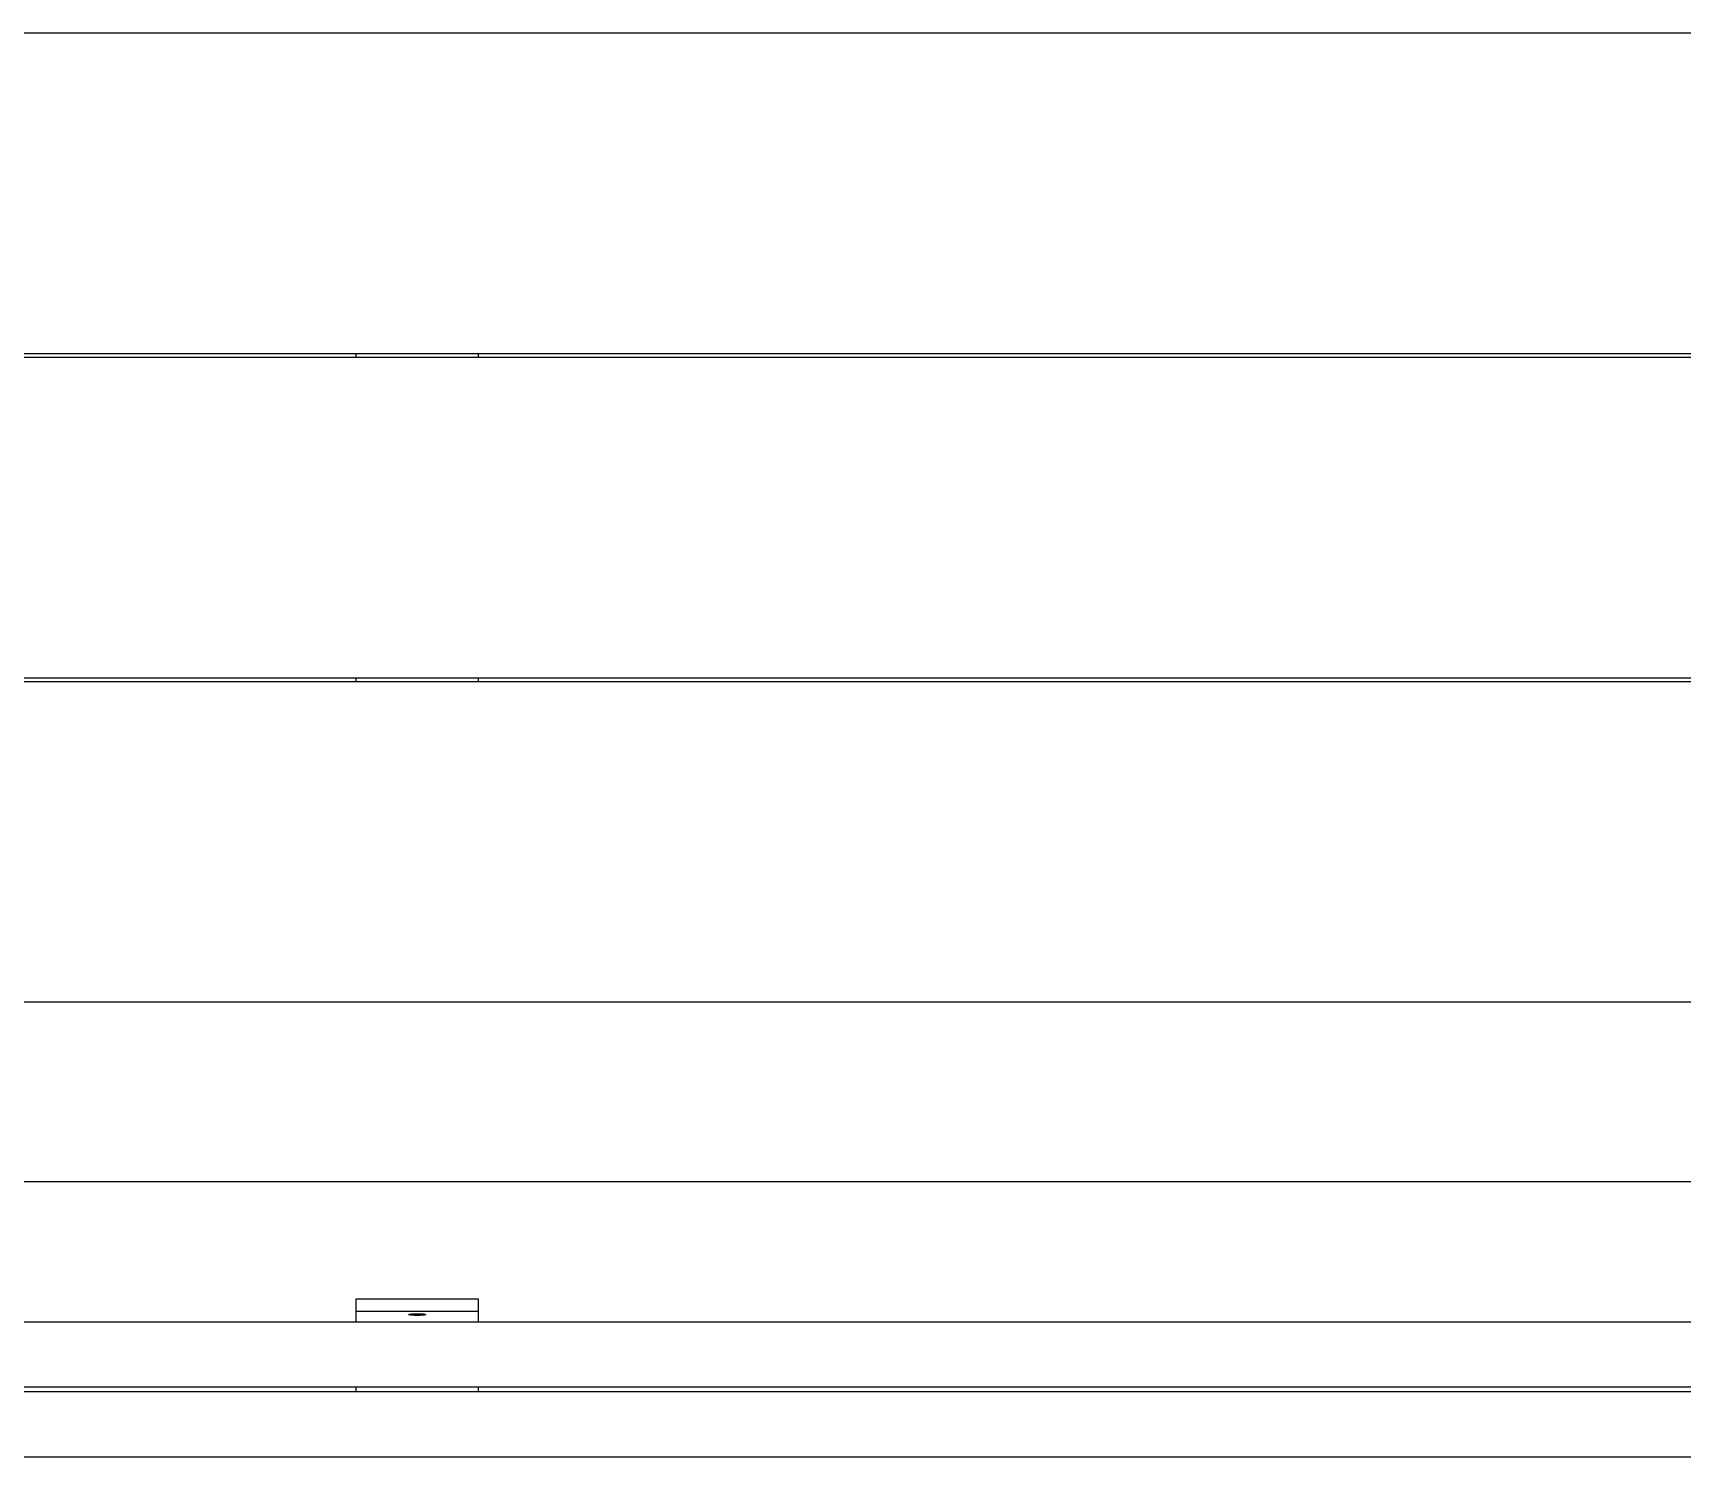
# Model space of a CAD drawing. Header units: millimetres. Extents: x -2163 to 4354, y -841 to 3711.
# Drawn here: x -534 to 5, y 2768 to 3232 of the extents above; entities that cross this region are included whole.
import ezdxf

# ---------------------------------------------------------------- set-up
doc = ezdxf.new("R2010")
doc.units = ezdxf.units.MM
doc.header["$MEASUREMENT"] = 0
doc.layers.add('Utwórz2D linie widoczne', color=7, linetype='Continuous', true_color=0x000000)

msp = doc.modelspace()

# ---------------------------------------------------------------- linework, layer by layer
at = {"layer": 'Utwórz2D linie widoczne'}
for p, q in [((-1304.17, 3232.19), (487.83, 3232.19)), ((487.83, 3127.49), (-1304.17, 3127.49)), ((-428.17, 3127.49), (-428.17, 3126.41)), ((-388.17, 3126.41), (-388.17, 3127.49)), ((-1304.17, 3126.41), (487.83, 3126.41)), ((487.83, 3021.71), (-1304.17, 3021.71)), ((-1304.17, 3020.64), (487.83, 3020.64)), ((-428.17, 3021.71), (-428.17, 3020.64)), ((-388.17, 3020.64), (-388.17, 3021.71)), ((487.83, 2915.94), (-1304.17, 2915.94)), ((-1304.17, 2857.51), (487.83, 2857.51)), ((-428.17, 2819.07), (-428.17, 2815.09)), ((-388.17, 2819.07), (-428.17, 2819.07)), ((-428.17, 2815.09), (-428.17, 2811.7)), ((-388.17, 2815.09), (-428.17, 2815.09)), ((-388.17, 2815.09), (-388.17, 2819.07)), ((-388.17, 2811.7), (-388.17, 2815.09)), ((-1310.75, 2811.7), (492.88, 2811.7)), ((-410.87, 2814.07), (-410.87, 2814.08)), ((-410.87, 2814.08), (-410.86, 2814.08)), ((-410.87, 2814.06), (-410.87, 2814.07)), ((-410.87, 2814.07), (-410.87, 2814.07)), ((-410.87, 2814.07), (-410.87, 2814.07)), ((-410.87, 2814.07), (-410.87, 2814.07)), ((-410.87, 2814.07), (-410.87, 2814.07)), ((-410.87, 2814.07), (-410.87, 2814.07)), ((-410.87, 2814.07), (-410.87, 2814.07)), ((-410.87, 2814.06), (-410.87, 2814.06)), ((-410.87, 2814.06), (-410.87, 2814.06)), ((-410.87, 2814.06), (-410.87, 2814.06)), ((-410.87, 2814.05), (-410.87, 2814.06)), ((-410.87, 2814.06), (-410.87, 2814.06)), ((-410.87, 2814.06), (-410.87, 2814.06)), ((-410.87, 2814.04), (-410.87, 2814.05)), ((-410.87, 2814.05), (-410.87, 2814.05)), ((-410.87, 2814.05), (-410.87, 2814.05)), ((-410.87, 2814.05), (-410.87, 2814.05)), ((-410.87, 2814.05), (-410.87, 2814.05)), ((-410.87, 2814.05), (-410.87, 2814.05)), ((-410.87, 2814.05), (-410.87, 2814.05)), ((-410.86, 2814.04), (-410.87, 2814.04)), ((-410.87, 2814.04), (-410.87, 2814.04)), ((-410.86, 2814.08), (-410.86, 2814.09)), ((-410.86, 2814.09), (-410.86, 2814.09)), ((-410.86, 2814.09), (-410.86, 2814.09)), ((-410.86, 2814.09), (-410.85, 2814.09)), ((-410.86, 2814.08), (-410.86, 2814.08)), ((-410.86, 2814.08), (-410.86, 2814.08)), ((-410.86, 2814.08), (-410.86, 2814.08)), ((-410.86, 2814.08), (-410.86, 2814.08)), ((-410.86, 2814.03), (-410.86, 2814.04)), ((-410.86, 2814.04), (-410.86, 2814.04)), ((-410.86, 2814.04), (-410.86, 2814.04)), ((-410.86, 2814.04), (-410.86, 2814.04)), ((-410.85, 2814.03), (-410.86, 2814.03)), ((-410.86, 2814.03), (-410.86, 2814.03)), ((-410.86, 2814.03), (-410.86, 2814.03)), ((-410.86, 2814.03), (-410.86, 2814.03)), ((-410.85, 2814.09), (-410.85, 2814.1)), ((-410.85, 2814.1), (-410.85, 2814.1)), ((-410.85, 2814.1), (-410.84, 2814.1)), ((-410.85, 2814.09), (-410.85, 2814.09)), ((-410.85, 2814.09), (-410.85, 2814.09)), ((-410.85, 2814.02), (-410.85, 2814.03)), ((-410.85, 2814.03), (-410.85, 2814.03)), ((-410.84, 2814.02), (-410.85, 2814.02)), ((-410.85, 2814.02), (-410.85, 2814.02)), ((-410.85, 2814.02), (-410.85, 2814.02)), ((-410.84, 2814.1), (-410.83, 2814.11)), ((-410.84, 2814.1), (-410.84, 2814.1)), ((-410.84, 2814.1), (-410.84, 2814.1)), ((-410.84, 2814.1), (-410.84, 2814.1)), ((-410.84, 2814.01), (-410.84, 2814.02)), ((-410.84, 2814.02), (-410.84, 2814.02)), ((-410.84, 2814.02), (-410.84, 2814.02)), ((-410.83, 2814.01), (-410.84, 2814.01)), ((-410.83, 2814.11), (-410.83, 2814.11)), ((-410.83, 2814.11), (-410.82, 2814.11)), ((-410.82, 2814.01), (-410.83, 2814.01)), ((-410.83, 2814.01), (-410.83, 2814.01)), ((-410.82, 2814.11), (-410.81, 2814.12)), ((-410.81, 2814), (-410.82, 2814.01)), ((-410.81, 2814.12), (-410.81, 2814.12)), ((-410.81, 2814.12), (-410.8, 2814.12)), ((-410.8, 2814), (-410.81, 2814)), ((-410.81, 2814), (-410.81, 2814)), ((-410.8, 2814.12), (-410.79, 2814.13)), ((-410.79, 2813.99), (-410.8, 2814)), ((-410.79, 2814.13), (-410.78, 2814.13)), ((-410.78, 2813.99), (-410.79, 2813.99)), ((-410.78, 2814.13), (-410.77, 2814.14)), ((-410.77, 2813.98), (-410.78, 2813.99)), ((-410.77, 2814.14), (-410.75, 2814.14)), ((-410.75, 2813.98), (-410.77, 2813.98)), ((-410.75, 2814.14), (-410.73, 2814.15)), ((-410.73, 2813.97), (-410.75, 2813.98)), ((-410.73, 2814.15), (-410.71, 2814.16)), ((-410.71, 2813.96), (-410.73, 2813.97)), ((-410.71, 2814.16), (-410.68, 2814.16)), ((-410.68, 2813.96), (-410.71, 2813.96)), ((-410.68, 2814.16), (-410.63, 2814.17)), ((-410.63, 2813.94), (-410.68, 2813.96)), ((-410.63, 2814.17), (-410.57, 2814.19)), ((-410.57, 2813.93), (-410.63, 2813.94)), ((-410.57, 2814.19), (-410.5, 2814.2)), ((-410.5, 2813.92), (-410.57, 2813.93)), ((-410.5, 2814.2), (-410.43, 2814.21)), ((-410.43, 2813.91), (-410.5, 2813.92)), ((-410.43, 2814.21), (-410.27, 2814.24)), ((-410.27, 2813.88), (-410.43, 2813.91)), ((-410.27, 2814.24), (-410.08, 2814.26)), ((-410.08, 2813.86), (-410.27, 2813.88)), ((-410.08, 2814.26), (-409.87, 2814.28)), ((-409.87, 2813.84), (-410.08, 2813.86)), ((-409.87, 2814.28), (-409.65, 2814.29)), ((-409.65, 2813.83), (-409.87, 2813.84)), ((-409.65, 2814.29), (-409.16, 2814.32)), ((-409.16, 2813.8), (-409.65, 2813.83)), ((-409.16, 2814.32), (-408.66, 2814.33)), ((-408.66, 2813.78), (-409.16, 2813.8)), ((-408.66, 2814.33), (-408.17, 2814.34)), ((-408.17, 2813.78), (-408.66, 2813.78)), ((-408.17, 2814.34), (-407.68, 2814.33)), ((-407.68, 2813.78), (-408.17, 2813.78)), ((-407.68, 2814.33), (-407.18, 2814.32)), ((-407.18, 2813.8), (-407.68, 2813.78)), ((-407.18, 2814.32), (-406.69, 2814.29)), ((-406.69, 2813.83), (-407.18, 2813.8)), ((-406.69, 2814.29), (-406.47, 2814.28)), ((-406.47, 2813.84), (-406.69, 2813.83)), ((-406.47, 2814.28), (-406.26, 2814.26)), ((-406.26, 2813.86), (-406.47, 2813.84)), ((-406.26, 2814.26), (-406.07, 2814.24)), ((-406.07, 2813.88), (-406.26, 2813.86)), ((-406.07, 2814.24), (-405.91, 2814.21)), ((-405.91, 2813.91), (-406.07, 2813.88)), ((-405.91, 2814.21), (-405.84, 2814.2)), ((-405.84, 2813.92), (-405.91, 2813.91)), ((-405.84, 2814.2), (-405.77, 2814.19)), ((-405.77, 2813.93), (-405.84, 2813.92)), ((-405.77, 2814.19), (-405.71, 2814.17)), ((-405.71, 2813.94), (-405.77, 2813.93)), ((-405.71, 2814.17), (-405.66, 2814.16)), ((-405.66, 2813.96), (-405.71, 2813.94)), ((-405.66, 2814.16), (-405.64, 2814.16)), ((-405.64, 2813.96), (-405.66, 2813.96)), ((-405.64, 2814.16), (-405.61, 2814.15)), ((-405.61, 2813.97), (-405.64, 2813.96)), ((-405.61, 2814.15), (-405.59, 2814.14)), ((-405.59, 2813.98), (-405.61, 2813.97)), ((-405.59, 2814.14), (-405.58, 2814.14)), ((-405.58, 2813.98), (-405.59, 2813.98)), ((-405.58, 2814.14), (-405.56, 2814.13)), ((-405.56, 2813.99), (-405.58, 2813.98)), ((-405.56, 2814.13), (-405.55, 2814.13)), ((-405.55, 2813.99), (-405.56, 2813.99)), ((-405.55, 2814.13), (-405.54, 2814.12)), ((-405.54, 2814), (-405.55, 2813.99)), ((-405.54, 2814.12), (-405.54, 2814.12)), ((-405.54, 2814.12), (-405.53, 2814.12)), ((-405.53, 2814), (-405.54, 2814)), ((-405.54, 2814), (-405.54, 2814)), ((-405.53, 2814.12), (-405.52, 2814.11)), ((-405.52, 2814.01), (-405.53, 2814)), ((-405.52, 2814.11), (-405.52, 2814.11)), ((-405.52, 2814.11), (-405.51, 2814.11)), ((-405.51, 2814.01), (-405.52, 2814.01)), ((-405.52, 2814.01), (-405.52, 2814.01)), ((-405.51, 2814.11), (-405.51, 2814.1)), ((-405.51, 2814.1), (-405.5, 2814.1)), ((-405.5, 2814.02), (-405.51, 2814.01)), ((-405.51, 2814.01), (-405.51, 2814.01)), ((-405.5, 2814.1), (-405.5, 2814.1)), ((-405.5, 2814.1), (-405.5, 2814.1)), ((-405.5, 2814.1), (-405.5, 2814.1)), ((-405.5, 2814.1), (-405.49, 2814.1)), ((-405.49, 2814.02), (-405.5, 2814.02)), ((-405.5, 2814.02), (-405.5, 2814.02)), ((-405.5, 2814.02), (-405.5, 2814.02)), ((-405.5, 2814.02), (-405.5, 2814.02)), ((-405.49, 2814.1), (-405.49, 2814.09)), ((-405.49, 2814.09), (-405.49, 2814.09)), ((-405.49, 2814.09), (-405.49, 2814.09)), ((-405.49, 2814.09), (-405.49, 2814.09)), ((-405.49, 2814.09), (-405.48, 2814.09)), ((-405.48, 2814.03), (-405.49, 2814.03)), ((-405.49, 2814.03), (-405.49, 2814.03)), ((-405.49, 2814.03), (-405.49, 2814.03)), ((-405.49, 2814.03), (-405.49, 2814.02)), ((-405.49, 2814.02), (-405.49, 2814.02)), ((-405.48, 2814.09), (-405.48, 2814.09)), ((-405.48, 2814.09), (-405.48, 2814.08)), ((-405.48, 2814.08), (-405.48, 2814.08)), ((-405.48, 2814.08), (-405.48, 2814.08)), ((-405.48, 2814.08), (-405.48, 2814.08)), ((-405.48, 2814.08), (-405.48, 2814.08)), ((-405.48, 2814.08), (-405.48, 2814.08)), ((-405.48, 2814.08), (-405.48, 2814.07)), ((-405.48, 2814.07), (-405.47, 2814.07)), ((-405.47, 2814.05), (-405.48, 2814.04)), ((-405.48, 2814.04), (-405.48, 2814.04)), ((-405.48, 2814.04), (-405.48, 2814.04)), ((-405.48, 2814.04), (-405.48, 2814.04)), ((-405.48, 2814.04), (-405.48, 2814.04)), ((-405.48, 2814.04), (-405.48, 2814.04)), ((-405.48, 2814.04), (-405.48, 2814.03)), ((-405.48, 2814.03), (-405.48, 2814.03)), ((-405.48, 2814.03), (-405.48, 2814.03)), ((-405.47, 2814.07), (-405.47, 2814.07)), ((-405.47, 2814.07), (-405.47, 2814.07)), ((-405.47, 2814.07), (-405.47, 2814.07)), ((-405.47, 2814.07), (-405.47, 2814.07)), ((-405.47, 2814.07), (-405.47, 2814.07)), ((-405.47, 2814.07), (-405.47, 2814.06)), ((-405.47, 2814.06), (-405.47, 2814.06)), ((-405.47, 2814.06), (-405.47, 2814.06)), ((-405.47, 2814.06), (-405.47, 2814.06)), ((-405.47, 2814.06), (-405.47, 2814.06)), ((-405.47, 2814.06), (-405.47, 2814.06)), ((-405.47, 2814.06), (-405.47, 2814.05)), ((-405.47, 2814.05), (-405.47, 2814.05)), ((-405.47, 2814.05), (-405.47, 2814.05)), ((-405.47, 2814.05), (-405.47, 2814.05)), ((-405.47, 2814.05), (-405.47, 2814.05)), ((-405.47, 2814.05), (-405.47, 2814.05)), ((-405.47, 2814.05), (-405.47, 2814.05)), ((514.97, 2790.33), (-1335.03, 2790.33)), ((-1310.75, 2788.96), (492.88, 2788.96)), ((-428.17, 2790.33), (-428.17, 2788.96)), ((-388.17, 2788.96), (-388.17, 2790.33)), ((506.92, 2767.58), (-1323.27, 2767.58))]:
    msp.add_line(p, q, dxfattribs=at)

doc.saveas('drawing.dxf')
